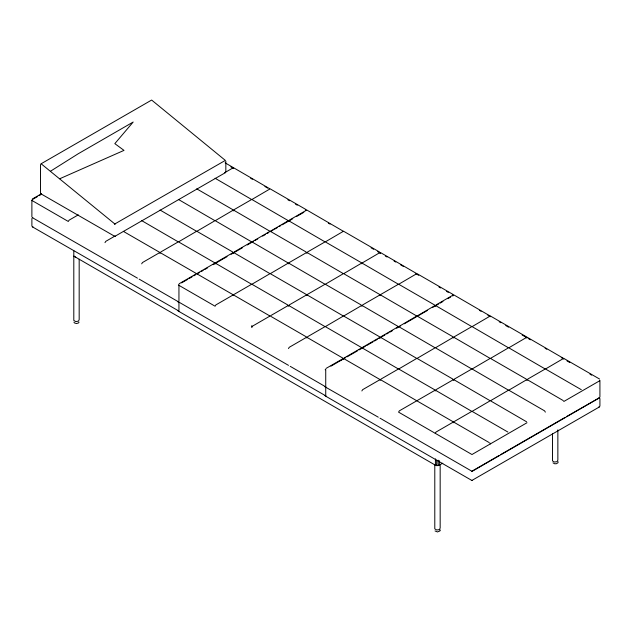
<?xml version="1.0" encoding="UTF-8"?>
<svg xmlns="http://www.w3.org/2000/svg" width="632" height="632" viewBox="0 0 632 632"><rect width="100%" height="100%" fill="white"/><g stroke="black" fill="none" stroke-linecap="round" stroke-linejoin="round"><path stroke-width="0.95" d="M179.172 302.278L288.492 365.351M305.88 210.266L305.422 210.172L305.849 210.164M325.922 387.329L378.284 417.191M452.773 294.962L452.947 295.468L452.631 295.12M440.046 530.572L440.259 529.956M558.214 461.858L557.874 462.845L556.302 463.746L554.572 463.746L553 462.845M599.46 397.718L566.572 416.543M79.063 322.154L78.36 323.023L76.488 323.529L74.623 323.023L73.92 322.154M104.991 242.648L105.765 241.361L114.969 236.044M141.686 263.836L142.461 262.549L160.038 252.405M160.812 251.955L178.39 241.811L214.311 262.549L215.085 263.836L215.86 262.549L233.429 252.405L269.69 273.474M288.476 263.836L289.251 262.549L306.828 252.405L343.081 273.474M288.476 348.58L289.251 347.3L306.828 337.148M361.867 390.955L362.642 389.668L380.219 379.524L416.472 400.593M435.266 433.331L436.033 432.043L453.61 421.892M178.832 241.693L196.734 231.217L232.663 251.955L233.429 253.242L234.203 251.955L251.781 241.811L288.034 262.88M197.176 231.107L215.085 220.623L251.338 241.693M215.528 220.513L233.429 210.029L269.69 231.107M252.223 199.325L270.133 188.842L306.054 209.579M252.223 241.701L270.133 231.217L306.054 251.955L306.828 253.242L307.594 251.955L325.172 241.811L361.101 262.549L361.867 263.836M270.575 231.107L288.476 220.623L324.73 241.701M252.223 284.068L270.133 273.585L306.054 294.33L306.828 295.618L307.594 294.33L325.172 284.179L361.101 304.924L361.867 306.212L362.642 304.924L380.219 294.773L416.472 315.85M270.575 273.474L288.476 262.999L324.73 284.068M325.614 241.701L343.524 231.217L379.445 251.955L380.219 253.242M325.614 284.068L343.524 273.585L379.445 294.33L380.219 295.618L380.993 294.33L398.571 284.179L434.492 304.924L435.266 306.212L436.033 304.924L453.61 294.773L489.871 315.85M343.966 273.474L361.867 262.999L398.128 284.068M362.31 262.88L380.219 252.405L416.472 273.474M325.614 326.444L343.524 315.961L379.445 336.706L380.219 337.986L380.993 336.706L398.571 326.554L434.824 347.632M343.966 315.85L361.867 305.367L398.128 326.444M399.013 284.068L416.915 273.585L452.844 294.33M399.013 326.444L416.915 315.961L452.844 336.706L453.61 337.986L454.384 336.706L471.962 326.554L508.215 347.632M417.357 315.85L435.266 305.367L471.519 326.444M399.013 368.819L416.915 358.336L452.844 379.074L453.61 380.361L454.384 379.074L471.962 368.93L508.215 390.007M417.357 358.226L435.266 347.742L471.519 368.819M435.709 347.632L453.61 337.148L489.871 358.226M472.404 326.444L490.313 315.961L526.235 336.706L527.009 337.986M472.404 368.819L490.313 358.336L526.235 379.074L527.009 380.361L527.775 379.074L545.353 368.93L581.282 389.668M490.748 358.226L508.657 347.742L544.91 368.819M509.1 347.632L527.009 337.148L563.262 358.226M472.404 411.187L490.313 400.712L526.567 421.781M490.748 400.593L508.657 390.118L544.587 410.855L545.353 412.143M509.1 390.007L527.009 379.524L563.262 400.593M545.795 368.819L563.704 358.336L599.626 379.074M137.452 278.151L32.351 217.637M178.287 301.725L178.287 301.725C177.284 302.207 179.291 302.207 178.287 301.725L139.159 279.131M325.077 386.468L325.077 386.468C324.074 386.95 326.08 386.95 325.077 386.468L290.199 366.331M471.867 471.219L471.867 471.219C470.864 471.701 472.87 471.701 471.867 471.219L379.982 418.171M598.994 397.82L599.46 397.923M599.318 406.613L598.994 406.905L599.42 406.7M32.485 217.645L32.817 217.732M179.172 302.483L179.599 302.483L179.14 302.38M439.919 530.943L437.478 531.947L435.045 530.943M50.528 171.201L78.131 153.813L133.178 122.039L114.826 143.638L123.998 150.384L59.732 178.753M32.374 198.993L41.578 193.676M32.248 199.625L37.604 196.528M39.073 195.683L40.78 194.703M78.273 214.864L69.07 220.173L68.296 221.461L31.6 200.273M225.063 172.489L233.429 167.654L269.69 188.731M40.867 193.795L114.819 236.384L225.482 172.607M179.156 283.736L196.734 273.585M197.508 273.142L215.085 262.999L251.338 284.068M289.251 220.173L306.828 210.029L343.081 231.107M181.597 282.891L184.394 281.28M185.01 280.924L187.807 279.305M189.276 278.459L192.073 276.848M193.779 275.86L195.486 274.873M196.955 274.027L199.751 272.408M201.458 271.428L203.164 270.441M204.634 269.595L207.43 267.976M213.166 264.666L222.788 259.112M223.404 258.757L227.054 256.647M231.083 254.325L238.145 250.248M238.762 249.893L242.412 247.784M247.294 244.963L250.09 243.352M250.707 242.996L253.503 241.377M254.973 240.531L257.769 238.912M262.651 236.099L265.448 234.48M267.154 233.5L268.861 232.513M270.33 231.668L273.127 230.048M274.596 229.203L277.393 227.583M279.099 226.604L280.805 225.616M282.275 224.771L292.75 218.719M296.779 216.397L303.842 212.312M288.216 221.611L289.914 220.631M233.429 294.773L215.86 304.924L215.085 306.212L178.39 285.024L178.943 284.7L178.943 301.346M234.203 294.33L251.781 284.179L287.702 304.924L288.476 306.212L289.251 304.924L306.828 294.773L343.081 315.85M379.777 379.413L343.524 358.478L343.524 359.173L343.081 358.226L306.828 337.291L306.828 337.986L306.054 336.706L270.133 315.961L252.555 326.112L251.781 327.4L251.781 325.662M270.899 315.518L288.476 305.367L324.73 326.444M307.594 336.706L325.172 326.554L361.101 347.3L361.867 348.58L362.642 347.3L380.219 337.148L416.472 358.226M325.946 368.48L343.524 358.336M344.298 357.894L361.867 347.742L398.128 368.819M330.939 366.165L338.009 362.081M338.618 361.733L341.177 360.256M341.422 360.114L345.688 357.649M347.15 356.803L349.954 355.192M350.562 354.836L357.633 350.752M359.095 349.907L365.312 346.32M366.773 345.475L369.578 343.855M370.186 343.508L372.991 341.888M374.452 341.043L377.257 339.423M378.963 338.436L381.523 336.959M382.131 336.611L384.935 334.992M386.642 334.004L388.348 333.025M389.81 332.171L392.614 330.56M396.635 328.237L400.293 326.128M404.314 323.797L407.972 321.688M408.58 321.34L415.651 317.256M416.259 316.901L423.329 312.824M423.938 312.469L427.595 310.359M432.47 307.547L438.687 303.96M440.149 303.115L442.953 301.496M447.827 298.675L450.632 297.064M325.172 369.767L325.733 369.443L325.733 386.097M380.993 379.074L398.571 368.93L434.492 389.668L435.266 390.955L436.033 389.668L453.61 379.524L489.871 400.593M416.915 400.712L399.337 410.855L398.571 412.143L471.962 454.519M417.689 400.261L435.266 390.118L471.519 411.187M454.384 421.449L471.962 411.306L507.883 432.043M75.769 257.264L73.802 256.126L435.424 465.215L438.11 465.626L442.779 463.24M472.523 454.195L527.009 422.737M563.704 401.549L599.649 380.796M472.72 470.729L499.169 455.459M500.876 454.471L564.866 417.523M472.436 471.172L599.563 397.773M325.82 396.256L471.867 480.462L599.563 406.85M114.495 236.305L115.15 236.305M177.963 310.897L178.619 310.897L32.248 226.762M324.753 395.64L325.409 395.64L179.038 311.513M471.535 480.383L472.191 480.383M439.445 465.263L436.759 465.681L434.792 464.544L434.792 528.858L436.759 529.995L439.445 529.584L440.164 528.028L440.164 464.686M225.142 162.866L232.663 167.211L233.429 168.499M230.885 166.856L233.674 168.468M250.691 178.295L252.389 179.275M264.911 186.503L267.699 188.115M287.884 199.767L289.582 200.747M295.539 204.183L297.238 205.171M328.324 223.12L330.03 224.099M371.103 247.815L373.654 249.285M377.667 251.607L380.464 253.219M385.322 256.023L387.029 257.011M394.076 261.071L395.774 262.059M400.641 264.863L403.429 266.475M415.951 273.703L418.747 275.315M438.924 286.968L440.623 287.947M446.579 291.392L448.278 292.371M479.364 310.32L481.071 311.3M487.872 315.234L490.424 316.703M499.177 321.751L500.876 322.739M505.742 325.543L508.531 327.155M522.143 335.015L524.694 336.493M525.311 336.84L527.009 337.828M528.707 338.807L530.414 339.787M545.116 348.279L546.814 349.259M561.279 357.609L563.831 359.087M566.991 360.912L569.788 362.523M589.964 374.168L591.663 375.155M215.085 178.248L251.338 199.325M196.734 188.842L232.663 209.579L233.429 210.867L234.203 209.579L251.781 199.435L288.034 220.513M178.39 199.435L214.643 220.513M160.038 210.029L196.291 231.107M141.686 220.623L177.948 241.693M123.343 231.359L159.596 252.287L160.038 253.242L160.038 252.547L196.291 273.474M196.734 273.735L232.987 294.662L233.429 295.618L233.429 294.915L269.69 315.85M416.915 400.854L453.168 421.781M489.026 442.487L453.61 422.042L453.61 422.737M325.962 387.226L326.389 387.226L325.922 387.124M452.536 295.207L452.86 296.053M489.871 442.969L490.313 443.925M225.829 161.16L225.837 171.896M599.918 380.417L599.918 397.062M599.918 398.579L599.918 406.147M557.859 429.871L557.859 460.08L557.14 461.637L554.454 462.047L552.487 460.91L552.487 433.631M439.358 460.673L439.358 465.215M438.11 460.183L438.11 465.626M436.673 460.183L436.673 465.626M435.424 458.856L435.424 465.215M380.219 379.524L380.219 380.361M325.733 387.606L325.733 395.174M215.085 263.141L215.085 263.836M178.943 302.862L178.943 310.43M79.174 259.199L79.174 319.618L78.455 321.167L75.769 321.577L73.802 320.448L73.802 250.683M40.503 164.51L40.503 193.092M31.884 200.336L31.884 216.981M31.884 218.498L31.884 226.058M41.127 163.767L151.641 100.054L225.34 160.402L114.826 223.957C113.823 224.439 115.83 224.439 114.826 223.957L41.127 163.767M41.001 193.645L41.436 193.842L41.001 193.645M32.39 226.612L32.817 226.817L32.39 226.612M225.371 172.552L224.913 172.662L225.371 172.552M179.172 311.355L179.599 311.56L179.172 311.355M325.962 396.106L326.389 396.311L325.962 396.106"/></g></svg>
